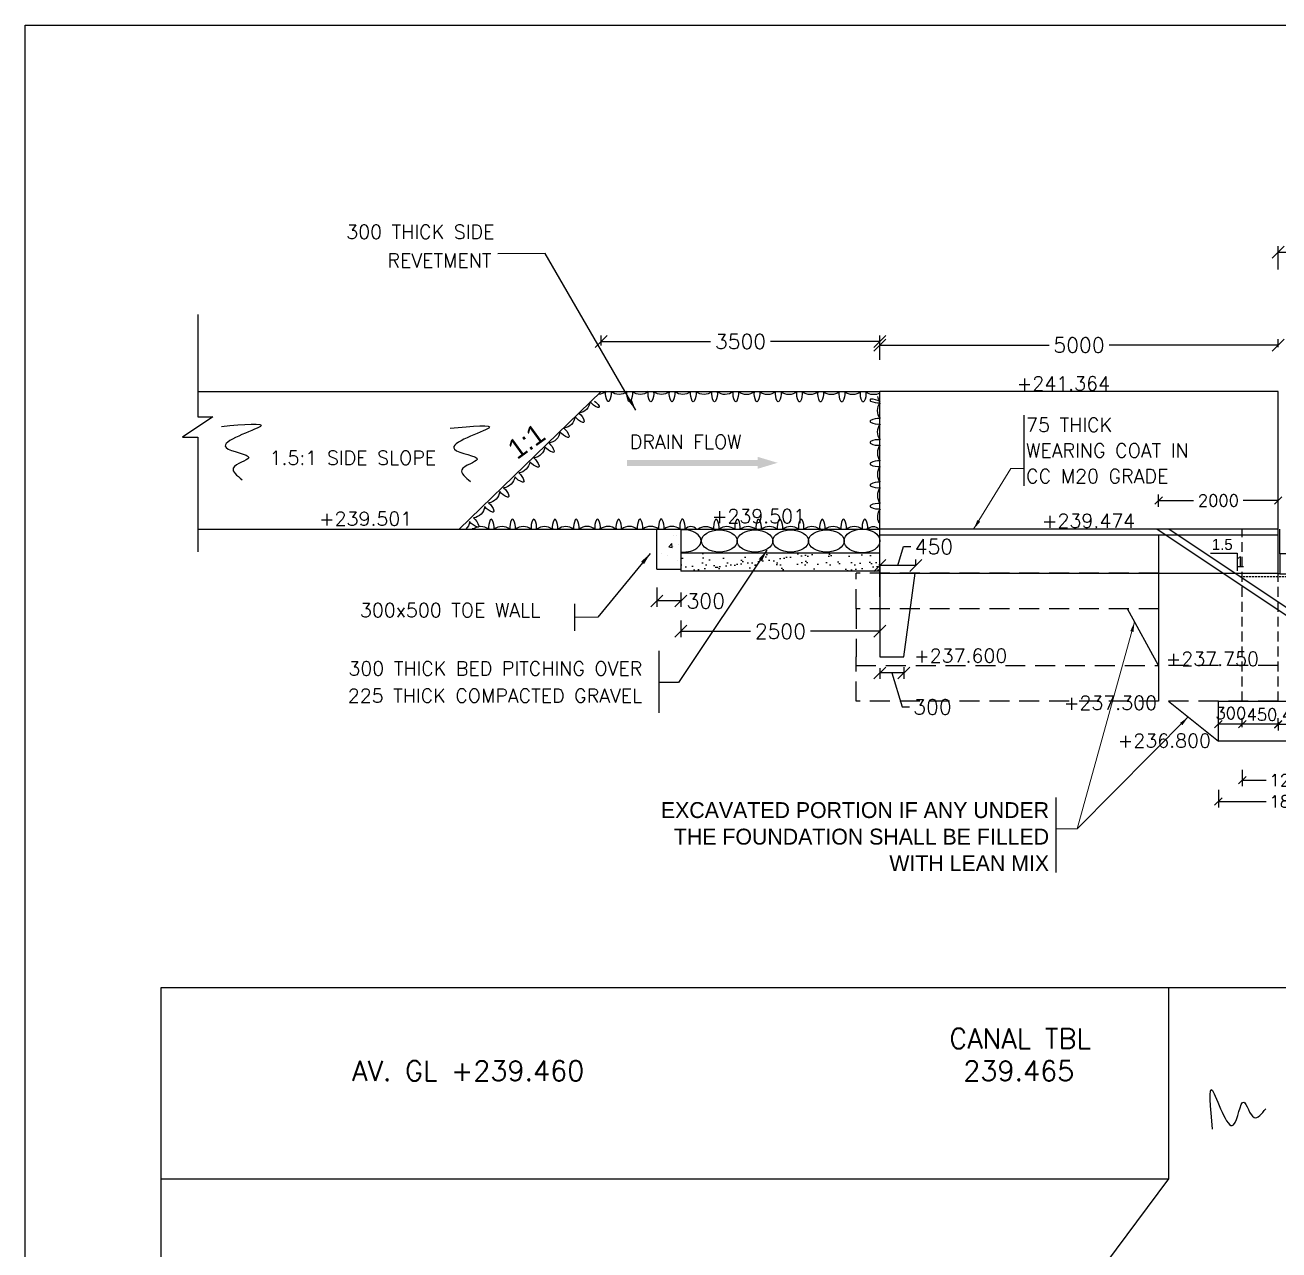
# Model space of a CAD drawing. Header units: inches. Extents: x 103704 to 206073, y -77340 to 89240.
# Drawn here: x 141256 to 157000, y -50198 to -34818 of the extents above; entities that cross this region are included whole.
import ezdxf
from ezdxf.enums import TextEntityAlignment as Align

# ---------------------------------------------------------------- set-up
doc = ezdxf.new("R2010")
doc.units = ezdxf.units.IN
doc.header["$LTSCALE"] = 100
doc.header["$MEASUREMENT"] = 0
doc.header["$PDMODE"] = 3
doc.linetypes.add('DASHED2', pattern=[0.375, 0.25, -0.125])
for name, color, linetype in [('Dim', 7, 'Continuous'), ('dimensions', 7, 'Continuous'), ('HATCH', 8, 'Continuous'), ('HIDDEN LIGHT', 31, 'DASHED2'), ('Text', 7, 'Continuous')]:
    doc.layers.add(name, color=color, linetype=linetype)
doc.styles.add('ROMANS', font='romans')
doc.styles.get("Standard").update_dxf_attribs({"font": ''})
doc.styles.get('Standard').set_extended_font_data('Univers Extended')
doc.dimstyles.new('Raj-75', dxfattribs={"dimscale": 75, "dimtxt": 2, "dimasz": 1.25, "dimexe": 1, "dimexo": 0.625, "dimtad": 0, "dimtxsty": 'ROMANS', "dimblk": 'OBLIQUE', "dimcen": 1.25, "dimclrd": 256, "dimclre": 256, "dimclrt": 256, "dimadec": 0, "dimazin": 0, "dimtfac": 1, "dimtmove": 1, "dimatfit": 3, "dimfxl": 1, "dimlwd": -1, "dimlwe": -1, "dimarcsym": 0})
doc.dimstyles.new('SUR', dxfattribs={"dimscale": 50, "dimtxt": 2.5, "dimasz": 2.5, "dimexe": 1.5, "dimexo": 1.5, "dimtad": 1, "dimzin": 12, "dimtxsty": 'ROMANS', "dimcen": 2.5, "dimadec": 0, "dimazin": 0, "dimtfac": 1, "dimtmove": 0, "dimatfit": 3, "dimfxl": 1, "dimlwd": 15, "dimlwe": 15, "dimarcsym": 0})

# ---------------------------------------------------------------- blocks, each defined once
blk = doc.blocks.new('_Oblique')
at = {"color": 0, "linetype": 'ByBlock', "lineweight": -2}
blk.add_line((-0.5, -0.5), (0.5, 0.5), dxfattribs=at)
blk = doc.blocks.new('*D130')
at = {"layer": 'Defpoints', "color": 0, "ltscale": 5, "transparency": 16777216}
for p in [(300, -2179), (300, -2262), (600, -2262)]:
    blk.add_point(p, dxfattribs=at)
at = {"layer": 'Dim', "ltscale": 5, "transparency": 16777216}
for p, q in [((300, -2216), (300, -2104)), ((600, -2179), (300, -2179)), ((600, -2216), (600, -2104)), ((729, -2179), (600, -2179))]:
    blk.add_line(p, q, dxfattribs=at)
at = {"layer": 'Dim', "ltscale": 5, "transparency": 16777216, "xscale": 93.75, "yscale": 93.75, "zscale": 93.75, "rotation": 180}
blk.add_blockref('_Oblique', (300, -2179), dxfattribs=at)
at = {"layer": 'Dim', "ltscale": 5, "transparency": 16777216, "xscale": 93.75, "yscale": 93.75, "zscale": 93.75}
blk.add_blockref('_Oblique', (600, -2179), dxfattribs=at)
at = {"layer": 'Dim', "ltscale": 5, "transparency": 16777216, "insert": (968, -2179), "char_height": 150, "attachment_point": 5, "style": 'ROMANS'}
blk.add_mtext('300', dxfattribs=at)
blk = doc.blocks.new('*D131')
at = {"layer": 'Defpoints', "color": 0, "ltscale": 5, "transparency": 16777216}
for p in [(300, -2193), (0, -2256), (0, -2268)]:
    blk.add_point(p, dxfattribs=at)
at = {"layer": 'Dim', "ltscale": 5, "transparency": 16777216}
for p, q in [((300, -2268), (0, -2268)), ((0, -2303), (0, -2343)), ((300, -2240), (300, -2343))]:
    blk.add_line(p, q, dxfattribs=at)
at = {"layer": 'Dim', "ltscale": 5, "transparency": 16777216, "xscale": 93.75, "yscale": 93.75, "zscale": 93.75, "rotation": 180}
blk.add_blockref('_Oblique', (0, -2268), dxfattribs=at)
at = {"layer": 'Dim', "ltscale": 5, "transparency": 16777216, "xscale": 93.75, "yscale": 93.75, "zscale": 93.75}
blk.add_blockref('_Oblique', (300, -2268), dxfattribs=at)
at = {"layer": 'Dim', "ltscale": 5, "transparency": 16777216, "insert": (85, -2158), "char_height": 150, "attachment_point": 5, "style": 'ROMANS'}
blk.add_mtext('300', dxfattribs=at)
blk = doc.blocks.new('*D132')
at = {"layer": 'Defpoints', "color": 0, "ltscale": 5, "transparency": 16777216}
for p in [(-450, -1767), (-450, -1841), (0, -1766)]:
    blk.add_point(p, dxfattribs=at)
at = {"layer": 'Dim', "ltscale": 5, "transparency": 16777216}
for p, q in [((-450, -1814), (-450, -1916)), ((0, -1841), (-450, -1841)), ((0, -1812), (0, -1916))]:
    blk.add_line(p, q, dxfattribs=at)
at = {"layer": 'Dim', "ltscale": 5, "transparency": 16777216, "xscale": 93.75, "yscale": 93.75, "zscale": 93.75, "rotation": 180}
blk.add_blockref('_Oblique', (-450, -1841), dxfattribs=at)
at = {"layer": 'Dim', "ltscale": 5, "transparency": 16777216, "xscale": 93.75, "yscale": 93.75, "zscale": 93.75}
blk.add_blockref('_Oblique', (0, -1841), dxfattribs=at)
at = {"layer": 'Dim', "ltscale": 5, "transparency": 16777216, "insert": (-212, -1721), "char_height": 150, "attachment_point": 5, "style": 'ROMANS'}
blk.add_mtext('450', dxfattribs=at)
blk = doc.blocks.new('*D133')
at = {"layer": 'Defpoints', "color": 0, "ltscale": 5, "transparency": 16777216}
for p in [(-900, -1837), (-900, -1899), (-450, -1899)]:
    blk.add_point(p, dxfattribs=at)
at = {"layer": 'Dim', "ltscale": 5, "transparency": 16777216}
for p, q in [((-900, -1837), (-994, -1837)), ((-900, -1852), (-900, -1762)), ((-450, -1837), (-900, -1837)), ((-450, -1852), (-450, -1762)), ((-450, -1837), (-356, -1837))]:
    blk.add_line(p, q, dxfattribs=at)
at = {"layer": 'Dim', "ltscale": 5, "transparency": 16777216, "xscale": 93.75, "yscale": 93.75, "zscale": 93.75}
blk.add_blockref('_Oblique', (-900, -1837), dxfattribs=at)
at = {"layer": 'Dim', "ltscale": 5, "transparency": 16777216, "xscale": 93.75, "yscale": 93.75, "zscale": 93.75, "rotation": 180}
blk.add_blockref('_Oblique', (-450, -1837), dxfattribs=at)
at = {"layer": 'Dim', "ltscale": 5, "transparency": 16777216, "insert": (-653, -1717), "char_height": 150, "attachment_point": 5, "style": 'ROMANS'}
blk.add_mtext('450', dxfattribs=at)
blk = doc.blocks.new('*D134')
at = {"layer": 'Defpoints', "color": 0, "ltscale": 5, "transparency": 16777216}
for p in [(-1200, -1837), (-1200, -1920), (-900, -1920)]:
    blk.add_point(p, dxfattribs=at)
at = {"layer": 'Dim', "ltscale": 5, "transparency": 16777216}
for p, q in [((-1200, -1873), (-1200, -1762)), ((-900, -1837), (-1200, -1837)), ((-900, -1873), (-900, -1762))]:
    blk.add_line(p, q, dxfattribs=at)
at = {"layer": 'Dim', "ltscale": 5, "transparency": 16777216, "xscale": 93.75, "yscale": 93.75, "zscale": 93.75, "rotation": 180}
blk.add_blockref('_Oblique', (-1200, -1837), dxfattribs=at)
at = {"layer": 'Dim', "ltscale": 5, "transparency": 16777216, "xscale": 93.75, "yscale": 93.75, "zscale": 93.75}
blk.add_blockref('_Oblique', (-900, -1837), dxfattribs=at)
at = {"layer": 'Dim', "ltscale": 5, "transparency": 16777216, "insert": (-1043, -1700), "char_height": 150, "attachment_point": 5, "style": 'ROMANS'}
blk.add_mtext('300', dxfattribs=at)
blk = doc.blocks.new('*D135')
at = {"layer": 'Defpoints', "color": 0, "ltscale": 5, "transparency": 16777216}
for p in [(-1200, -2617), (600, -2617), (-1200, -2809)]:
    blk.add_point(p, dxfattribs=at)
at = {"layer": 'Dim', "ltscale": 5, "transparency": 16777216}
for p, q in [((-1200, -2663), (-1200, -2884)), ((600, -2663), (600, -2884)), ((-1200, -2809), (-600, -2809)), ((600, -2809), (0, -2809))]:
    blk.add_line(p, q, dxfattribs=at)
at = {"layer": 'Dim', "ltscale": 5, "transparency": 16777216, "xscale": 93.75, "yscale": 93.75, "zscale": 93.75, "rotation": 180}
blk.add_blockref('_Oblique', (-1200, -2809), dxfattribs=at)
at = {"layer": 'Dim', "ltscale": 5, "transparency": 16777216, "xscale": 93.75, "yscale": 93.75, "zscale": 93.75}
blk.add_blockref('_Oblique', (600, -2809), dxfattribs=at)
at = {"layer": 'Dim', "ltscale": 5, "transparency": 16777216, "insert": (-300, -2809), "char_height": 150, "attachment_point": 5, "style": 'ROMANS'}
blk.add_mtext('1800', dxfattribs=at)
blk = doc.blocks.new('*D136')
at = {"layer": 'Defpoints', "color": 0, "ltscale": 5, "transparency": 16777216}
for p in [(-900, -2362), (300, -2362), (-900, -2541)]:
    blk.add_point(p, dxfattribs=at)
at = {"layer": 'Dim', "ltscale": 5, "transparency": 16777216}
for p, q in [((-900, -2409), (-900, -2616)), ((300, -2409), (300, -2616)), ((-900, -2541), (-600, -2541)), ((300, -2541), (0, -2541))]:
    blk.add_line(p, q, dxfattribs=at)
at = {"layer": 'Dim', "ltscale": 5, "transparency": 16777216, "xscale": 93.75, "yscale": 93.75, "zscale": 93.75, "rotation": 180}
blk.add_blockref('_Oblique', (-900, -2541), dxfattribs=at)
at = {"layer": 'Dim', "ltscale": 5, "transparency": 16777216, "xscale": 93.75, "yscale": 93.75, "zscale": 93.75}
blk.add_blockref('_Oblique', (300, -2541), dxfattribs=at)
at = {"layer": 'Dim', "ltscale": 5, "transparency": 16777216, "insert": (-300, -2541), "char_height": 150, "attachment_point": 5, "style": 'ROMANS'}
blk.add_mtext('1200', dxfattribs=at)
blk = doc.blocks.new('*D8')
at = {"layer": 'Defpoints', "color": 0, "transparency": 16777216}
for p in [(156990, -38837), (156990, -38909), (151990, -39067)]:
    blk.add_point(p, dxfattribs=at)
at = {"layer": 'Dim', "transparency": 16777216}
for p, q in [((151990, -39020), (151990, -38762)), ((151990, -38837), (154113, -38837)), ((156990, -38837), (154867, -38837)), ((156990, -38862), (156990, -38762))]:
    blk.add_line(p, q, dxfattribs=at)
at = {"layer": 'Dim', "transparency": 16777216, "xscale": 150, "yscale": 150, "zscale": 150, "rotation": 180}
blk.add_blockref('_Oblique', (151990, -38837), dxfattribs=at)
at = {"layer": 'Dim', "transparency": 16777216, "xscale": 150, "yscale": 150, "zscale": 150}
blk.add_blockref('_Oblique', (156990, -38837), dxfattribs=at)
at = {"layer": 'Dim', "transparency": 16777216, "insert": (154490, -38837), "char_height": 187.5, "attachment_point": 5, "style": 'ROMANS'}
blk.add_mtext('5000', dxfattribs=at)
blk = doc.blocks.new('*D11')
at = {"layer": 'Defpoints', "color": 0, "transparency": 16777216}
for p in [(151990, -42848), (151990, -42954), (152290, -42835)]:
    blk.add_point(p, dxfattribs=at)
at = {"layer": 'Text', "transparency": 16777216}
for p, q in [((151990, -42894), (151990, -43029)), ((152290, -42954), (151990, -42954)), ((152140, -42954), (152268, -43381)), ((152290, -42882), (152290, -43029)), ((152268, -43381), (152362, -43381))]:
    blk.add_line(p, q, dxfattribs=at)
at = {"layer": 'Text', "transparency": 16777216, "xscale": 150, "yscale": 150, "zscale": 150, "rotation": 180}
blk.add_blockref('_Oblique', (151990, -42954), dxfattribs=at)
at = {"layer": 'Text', "transparency": 16777216, "xscale": 150, "yscale": 150, "zscale": 150}
blk.add_blockref('_Oblique', (152290, -42954), dxfattribs=at)
at = {"layer": 'Text', "transparency": 16777216, "insert": (152650, -43381), "char_height": 187.5, "attachment_point": 5, "style": 'ROMANS'}
blk.add_mtext('300', dxfattribs=at)
blk = doc.blocks.new('*D12')
at = {"layer": 'Defpoints', "color": 0, "transparency": 16777216}
for p in [(151990, -41606), (151990, -41654), (152440, -41654)]:
    blk.add_point(p, dxfattribs=at)
at = {"layer": 'Dim', "transparency": 16777216}
for p, q in [((152215, -41606), (152287, -41367)), ((152287, -41367), (152380, -41367)), ((151990, -41607), (151990, -41531)), ((152440, -41607), (152440, -41531)), ((152440, -41606), (151990, -41606))]:
    blk.add_line(p, q, dxfattribs=at)
at = {"layer": 'Dim', "transparency": 16777216, "xscale": 150, "yscale": 150, "zscale": 150, "rotation": 180}
blk.add_blockref('_Oblique', (151990, -41606), dxfattribs=at)
at = {"layer": 'Dim', "transparency": 16777216, "xscale": 150, "yscale": 150, "zscale": 150}
blk.add_blockref('_Oblique', (152440, -41606), dxfattribs=at)
at = {"layer": 'Dim', "transparency": 16777216, "insert": (152668, -41367), "char_height": 187.5, "attachment_point": 5, "style": 'ROMANS'}
blk.add_mtext('450', dxfattribs=at)
blk = doc.blocks.new('Water Level')
for p, q in [((595, -94), (-595, -94)), ((523, -219), (-523, -219)), ((451, -344), (-451, -344)), ((379, -469), (-379, -469)), ((307, -594), (-307, -594)), ((234, -719), (-234, -719)), ((162, -844), (-162, -844)), ((90, -969), (-90, -969)), ((41, -1094), (-36, -1094))]:
    blk.add_line(p, q)
blk.add_lwpolyline([(342, 592), (-342, 592), (0, 0)], close=True)
blk = doc.blocks.new('canal sec')
at = {"color": 30}
for p, q in [((183390, -1037), (186390, -1037)), ((183390, -1137), (186390, -1137))]:
    blk.add_line(p, q, dxfattribs=at)
at = {"layer": 'Dim'}
for p, q in [((181073, 408), (183390, -1137)), ((181223, 408), (183390, -1037)), ((188708, 408), (186390, -1137)), ((188558, 408), (186390, -1037))]:
    blk.add_line(p, q, dxfattribs=at)
blk.add_lwpolyline([(181741, 109), (182077, 109), (182077, -115)], dxfattribs=at)
at = {"layer": 'HIDDEN LIGHT', "color": 4}
blk.add_line((182115, -187), (187665, -187), dxfattribs=at)
at = {"layer": 'HATCH', "xscale": 0.3499999999985448, "yscale": 0.3499999999985448, "zscale": 0.3499999999985448}
blk.add_blockref('Water Level', (185209, -187), dxfattribs=at)
at = {"color": 30}
for s, p in [('1.5', (181759, 148)), (' 1', (182010, -70))]:
    blk.add_text(s, height=140, dxfattribs=at).set_placement(p)
at = {"layer": 'Text', "color": 4, "style": 'ROMANS'}
blk.add_text('F.S.L. +238.865', height=175, dxfattribs=at).set_placement((184398, -145))
at = {"layer": 'Text', "insert": (185882, -825), "char_height": 175, "width": 2277.28, "attachment_point": 3, "style": 'ROMANS'}
blk.add_mtext('CBL+238.015', dxfattribs=at)
blk = doc.blocks.new('*D70')
at = {"layer": 'Defpoints', "color": 0, "transparency": 16777216}
for p in [(161590, -37669), (156990, -37934), (161590, -37989)]:
    blk.add_point(p, dxfattribs=at)
at = {"layer": 'Dim', "transparency": 16777216}
for p, q in [((156990, -37887), (156990, -37594)), ((161590, -37942), (161590, -37594)), ((156990, -37669), (158913, -37669)), ((161590, -37669), (159667, -37669))]:
    blk.add_line(p, q, dxfattribs=at)
at = {"layer": 'Dim', "transparency": 16777216, "xscale": 150, "yscale": 150, "zscale": 150, "rotation": 180}
blk.add_blockref('_Oblique', (156990, -37669), dxfattribs=at)
at = {"layer": 'Dim', "transparency": 16777216, "xscale": 150, "yscale": 150, "zscale": 150}
blk.add_blockref('_Oblique', (161590, -37669), dxfattribs=at)
at = {"layer": 'Dim', "transparency": 16777216, "insert": (159290, -37669), "char_height": 187.5, "attachment_point": 5, "style": 'ROMANS'}
blk.add_mtext('4600', dxfattribs=at)
blk = doc.blocks.new('*D76')
at = {"layer": 'Defpoints', "color": 0, "transparency": 16777216}
for p in [(149190, -41832), (149490, -41898), (149190, -42050)]:
    blk.add_point(p, dxfattribs=at)
at = {"layer": 'Dim', "transparency": 16777216}
for p, q in [((149190, -41879), (149190, -42125)), ((149490, -41945), (149490, -42125)), ((149490, -42050), (149190, -42050))]:
    blk.add_line(p, q, dxfattribs=at)
at = {"layer": 'Dim', "transparency": 16777216, "xscale": 150, "yscale": 150, "zscale": 150, "rotation": 180}
blk.add_blockref('_Oblique', (149190, -42050), dxfattribs=at)
at = {"layer": 'Dim', "transparency": 16777216, "xscale": 150, "yscale": 150, "zscale": 150}
blk.add_blockref('_Oblique', (149490, -42050), dxfattribs=at)
at = {"layer": 'Dim', "transparency": 16777216, "insert": (149803, -42050), "char_height": 187.5, "attachment_point": 5, "style": 'ROMANS'}
blk.add_mtext('300', dxfattribs=at)
blk = doc.blocks.new('*D77')
at = {"layer": 'Defpoints', "color": 0, "transparency": 16777216}
for p in [(149490, -42249, 0), (151990, -42240), (151990, -42430)]:
    blk.add_point(p, dxfattribs=at)
at = {"layer": 'Dim', "transparency": 16777216}
for p, q in [((149490, -42296), (149490, -42505)), ((151990, -42287), (151990, -42505)), ((149490, -42430), (150363, -42430)), ((151990, -42430), (151117, -42430))]:
    blk.add_line(p, q, dxfattribs=at)
at = {"layer": 'Dim', "transparency": 16777216, "xscale": 150, "yscale": 150, "zscale": 150, "rotation": 180}
blk.add_blockref('_Oblique', (149490, -42430), dxfattribs=at)
at = {"layer": 'Dim', "transparency": 16777216, "xscale": 150, "yscale": 150, "zscale": 150}
blk.add_blockref('_Oblique', (151990, -42430), dxfattribs=at)
at = {"layer": 'Dim', "transparency": 16777216, "insert": (150740, -42430), "char_height": 187.5, "attachment_point": 5, "style": 'ROMANS'}
blk.add_mtext('2500', dxfattribs=at)
blk = doc.blocks.new('*D78')
at = {"layer": 'Defpoints', "color": 0, "transparency": 16777216}
for p in [(151990, -38792), (148490, -38889), (151990, -39020)]:
    blk.add_point(p, dxfattribs=at)
at = {"layer": 'Dim', "transparency": 16777216}
for p, q in [((148490, -38842), (148490, -38717)), ((151990, -38973), (151990, -38717)), ((148490, -38792), (149863, -38792)), ((151990, -38792), (150617, -38792))]:
    blk.add_line(p, q, dxfattribs=at)
at = {"layer": 'Dim', "transparency": 16777216, "xscale": 150, "yscale": 150, "zscale": 150, "rotation": 180}
blk.add_blockref('_Oblique', (148490, -38792), dxfattribs=at)
at = {"layer": 'Dim', "transparency": 16777216, "xscale": 150, "yscale": 150, "zscale": 150}
blk.add_blockref('_Oblique', (151990, -38792), dxfattribs=at)
at = {"layer": 'Dim', "transparency": 16777216, "insert": (150240, -38792), "char_height": 187.5, "attachment_point": 5, "style": 'ROMANS'}
blk.add_mtext('3500', dxfattribs=at)
blk = doc.blocks.new('*D128')
at = {"layer": 'Defpoints', "color": 0, "transparency": 16777216}
for p in [(155490, -40788), (155490, -40914), (156990, -41150)]:
    blk.add_point(p, dxfattribs=at)
at = {"layer": 'Dim', "transparency": 16777216}
for p, q in [((155490, -40867), (155490, -40713)), ((156990, -41103), (156990, -40713)), ((155490, -40788), (155929, -40788)), ((156990, -40788), (156551, -40788))]:
    blk.add_line(p, q, dxfattribs=at)
at = {"layer": 'Dim', "transparency": 16777216, "xscale": 93.75, "yscale": 93.75, "zscale": 93.75, "rotation": 180}
blk.add_blockref('_Oblique', (155490, -40788), dxfattribs=at)
at = {"layer": 'Dim', "transparency": 16777216, "xscale": 93.75, "yscale": 93.75, "zscale": 93.75}
blk.add_blockref('_Oblique', (156990, -40788), dxfattribs=at)
at = {"layer": 'Dim', "transparency": 16777216, "insert": (156240, -40788), "char_height": 150, "attachment_point": 5, "style": 'ROMANS'}
blk.add_mtext('2000', dxfattribs=at)
blk = doc.blocks.new('A$C61032902')
at = {"linetype": 'DASHED2', "ltscale": 5}
for p, q in [((-900, -1550), (-900, 610)), ((-450, -1550), (-450, 50)), ((0, -1550), (0, 50))]:
    blk.add_line(p, q, dxfattribs=at)
at = {"ltscale": 5}
for p, q in [((-430, 300), (-430, 610)), ((0, 50), (300, -1550))]:
    blk.add_line(p, q, dxfattribs=at)
blk.add_lwpolyline([(-430, 50), (-450, 50), (-450, 610), (-900, 610)], dxfattribs=at)
for points in [[(0, 300), (-430, 300), (-430, 50), (0, 50)], [(600, -2050), (-1200, -2050), (-1200, -1550), (600, -1550)]]:
    blk.add_lwpolyline(points, close=True, dxfattribs=at)
at = {"layer": 'Dim', "ltscale": 5}
for base, p1, p2, picture, middle in [((-1200, -1836.625), (-900, -1919.777), (-1200, -1919.777), '*D134', (-1042.54, -1700.15)), ((-900, -1836.508), (-450, -1898.625), (-900, -1898.625), '*D133', (-652.632, -1716.977)), ((-450, -1840.584), (0, -1765.584), (-450, -1767.173), '*D132', (-212.413, -1721.053)), ((0, -2267.822), (300, -2192.822), (0, -2255.959), '*D131', (84.993, -2157.681)), ((300, -2179.322), (600, -2262.474), (300, -2262.474), '*D130', (968.493, -2167.181))]:
    dim = blk.add_linear_dim(base=base, p1=p1, p2=p2, angle=180, dimstyle='Raj-75', dxfattribs=at)
    dim.commit()
    dim.dimension.update_dxf_attribs({"geometry": picture, "text_midpoint": middle, "dimtype": 128})
for base, p1, p2, picture, middle in [((-900, -2541.093), (300, -2362), (-900, -2362), '*D136', (-300, -2541.093)), ((-1200, -2809.138), (600, -2616.5), (-1200, -2616.5), '*D135', (-300, -2809.138))]:
    dim = blk.add_linear_dim(base=base, p1=p1, p2=p2, angle=180, dimstyle='Raj-75', dxfattribs=at)
    dim.commit()
    dim.dimension.update_dxf_attribs({"geometry": picture, "text_midpoint": middle})

msp = doc.modelspace()

# ---------------------------------------------------------------- hatches: boundary and pattern name
at = {"layer": 'Dim'}
msp.add_hatch(color=0, dxfattribs=at).paths.add_polyline_path([(150704.737, -40314.909), (150454.864, -40239.909), (150454.864, -40278.054), (148812.191, -40278.054), (148812.191, -40353.054), (150454.864, -40353.054), (150454.864, -40389.909)])
h = msp.add_hatch(dxfattribs=at)
h.set_pattern_fill('AR-SAND', color=0, scale=100, style=0)
h.paths.add_polyline_path([(151990.007, -41674.54), (151990.007, -41599.54), (151990.007, -41449.54), (149490.007, -41449.54), (149490.007, -41674.54)])

# ---------------------------------------------------------------- linework, layer by layer
at = {"color": 0, "ltscale": 5}
for p, q in [((151990.007, -41998.957), (151990.007, -39419.54)), ((156990.007, -41224.54), (156990.007, -39419.54)), ((156990.007, -41149.54), (151990.007, -41149.54)), ((156990.007, -41224.54), (151990.007, -41224.54)), ((151990.007, -41599.54), (151990.007, -42749.54)), ((152290.007, -42749.54), (152431.141, -41699.54)), ((151990.007, -42749.54), (152290.007, -42749.54))]:
    msp.add_line(p, q, dxfattribs=at)
at = {"color": 0, "linetype": 'DASHED2', "ltscale": 10}
for p, q in [((155490.007, -41699.54), (151690.007, -41699.54)), ((151690.007, -42149.54), (151690.007, -41699.54)), ((155490.007, -42149.54), (151690.007, -42149.54)), ((151690.007, -42149.54), (151690.007, -42749.54)), ((151690.007, -43309.54), (151690.007, -42749.54)), ((151690.007, -42859.54), (155490.007, -42859.54)), ((156990.007, -42859.54), (155490.007, -42859.54)), ((155490.007, -43309.54), (151690.007, -43309.54)), ((156990.007, -43309.54), (155490.007, -43309.54))]:
    msp.add_line(p, q, dxfattribs=at)
at = {"color": 0, "ltscale": 5}
for points in [[(143425.509, -38452.89), (143425.509, -39736.06), (143614.065, -39736.06), (143231.613, -39993.554), (143425.509, -39993.554), (143425.509, -41433.946)], [(142960.405, -46908.221), (142960.405, -57990.694), (143337.517, -57990.694), (142572.613, -58505.683), (142960.405, -58505.683), (142960.405, -67913.97), (143337.517, -67913.97), (142572.613, -68428.958), (142960.405, -68428.958), (142960.405, -74243.747)]]:
    msp.add_lwpolyline(points, dxfattribs=at)
at = {"color": 0, "ltscale": 5, "start_tangent": (-0.860944174, -0.508699449)}
msp.add_spline([(156164.791, -48682.145), (156164.791, -48195.08), (156431.072, -48627.006), (156559.622, -48342.118), (156688.172, -48535.106), (156835.086, -48424.827)], degree=3, dxfattribs=at)
at = {"layer": 'Dim', "color": 0}
for p, q in [((143425.509, -39419.54, -0.889), (151990.007, -39419.54)), ((146705.007, -41149.54, -0.392), (148490.007, -39419.54, -0.392)), ((143425.509, -41149.54, -0.368), (151990.007, -41149.54)), ((149190.007, -41649.54, -0.145), (149190.007, -41149.527, -0.034)), ((149391.849, -41228.521, -0.27), (149391.849, -41228.521, -0.27)), ((149431.545, -41232.75, -0.27), (149431.545, -41232.75, -0.27)), ((149490.007, -41149.527, 0.081), (149490.007, -41674.54, -0.155)), ((155490.007, -41224.54), (155490.007, -43309.54)), ((149338.004, -41369.779, 0.122), (149376.948, -41329.19, 0.122)), ((149338.004, -41369.779, 0.122), (149382.472, -41376.675, 0.122)), ((149382.553, -41376.696, 0.122), (149377.029, -41329.211, 0.122)), ((149394.593, -41366.097, 0.122), (149394.593, -41366.097, 0.122)), ((149456.821, -41345.164, -0.27), (149456.821, -41345.164, -0.27)), ((149252.319, -41452.835, -0.427), (149252.319, -41452.835, -0.427)), ((149322.912, -41484.889, -0.427), (149322.912, -41484.889, -0.427)), ((149442.745, -41538.72, -0.427), (149442.745, -41538.72, -0.427)), ((151989.968, -41449.54, -0.034), (149490.011, -41449.54, -0.27)), ((149190.007, -41649.54, -0.134), (149490.007, -41649.54, -0.122)), ((151990.007, -41674.54, -0.034), (149490.007, -41674.54, -0.155)), ((151990.007, -41699.54), (156990.007, -41699.54)), ((148157.318, -42425.977, -0.427), (148157.318, -42087.203, -0.427)), ((155490.007, -42859.54), (155096.662, -42149.54)), ((149216.982, -43452.732, -0.191), (149216.982, -42677.037, -0.191)), ((155614.5, -43309.54), (156240.007, -43809.54)), ((179705.906, -46908.221), (142960.405, -46908.221)), ((155615.007, -46908.221), (155615.007, -49306.888)), ((142960.405, -49306.888), (155615.007, -49306.888)), ((155615.007, -49306.888), (153028.007, -52766.888))]:
    msp.add_line(p, q, dxfattribs=at)
at = {"layer": 'Dim', "color": 0, "ltscale": 5}
for p, q in [((153799.679, -40602.688), (153799.679, -39715.814)), ((154199.576, -44518.85), (154199.576, -45460.198))]:
    msp.add_line(p, q, dxfattribs=at)
at = {"layer": 'Dim', "color": 0}
msp.add_lwpolyline([(141256.193, -34818.455), (206015.26, -34818.455), (206015.26, -77340.097), (141256.193, -77340.097)], close=True, dxfattribs=at)
for points, elevation in [([(149681.854, -39422.862, -0.144729543), (149658.095, -39540.563, -0.6124826), (149633.74, -39540.198, -0.144729543), (149613.509, -39421.84, -0.346456746), (149415.278, -39422.574, -0.144729543), (149391.518, -39540.275, -0.6124826), (149367.163, -39539.911, -0.144729543), (149346.933, -39421.552, -0.346456746), (149148.701, -39422.287, -0.144729543), (149124.941, -39539.988, -0.6124826), (149100.586, -39539.624, -0.144729543), (149080.356, -39421.265, -0.346456746), (148882.124, -39421.999, -0.144729543), (148858.364, -39539.7, -0.6124826), (148834.009, -39539.336, -0.144729543), (148813.779, -39420.977, -0.346456746), (148615.547, -39421.712, -0.144729543), (148591.788, -39539.413, -0.6124826), (148567.433, -39539.049, -0.144729543), (148547.202, -39420.69, -0.158584269), (148454.289, -39455.259)], -0.217), ([(151990.007, -39439.478, -0.299470636), (151814.469, -39425.161, -0.144729543), (151790.709, -39542.862, -0.6124826), (151766.354, -39542.498, -0.144729543), (151746.124, -39424.139, -0.346456746), (151547.892, -39424.874, -0.144729543), (151524.132, -39542.575, -0.6124826), (151499.777, -39542.211, -0.144729543), (151479.547, -39423.852, -0.346456746), (151281.315, -39424.586, -0.144729543), (151257.556, -39542.287, -0.6124826), (151233.201, -39541.923, -0.144729543), (151212.97, -39423.564, -0.346456746), (151014.738, -39424.299, -0.144729543), (150990.979, -39542, -0.6124826), (150966.624, -39541.636, -0.144729543), (150946.393, -39423.277, -0.346456746), (150748.162, -39424.011, -0.144729543), (150724.402, -39541.712, -0.6124826), (150700.047, -39541.348, -0.144729543), (150679.817, -39422.99, -0.346456746), (150481.585, -39423.724, -0.144729543), (150457.825, -39541.425, -0.6124826), (150433.47, -39541.061, -0.144729543), (150413.24, -39422.702, -0.346456746), (150215.008, -39423.436, -0.144729543), (150191.248, -39541.137, -0.6124826), (150166.893, -39540.773, -0.144729543), (150146.663, -39422.415, -0.346456746), (149948.431, -39423.149, -0.144729543), (149924.672, -39540.85, -0.6124826), (149900.317, -39540.486, -0.144729543), (149880.086, -39422.127, -0.346456746), (149681.854, -39422.862, -0.014770437), (149682.589, -39435.348)], -0.217), ([(151960.1, -39480.558, 0.115289877), (151990.744, -39546.72, 0.142707713), (151873.043, -39515.48, 0.6124826), (151873.407, -39539.835, 0.144729543), (151991.766, -39560.066, 0.346456746), (151991.032, -39758.297, 0.144729543), (151873.331, -39782.057, 0.6124826), (151873.695, -39806.412, 0.144729543), (151992.054, -39826.642, 0.346456746), (151991.319, -40024.874, 0.144729543), (151873.618, -40048.634, 0.6124826), (151873.982, -40072.989, 0.144729543), (151992.341, -40093.219, 0.346456746), (151991.607, -40291.451, 0.144729543), (151873.906, -40315.211, 0.6124826), (151874.27, -40339.566, 0.144729543), (151992.628, -40359.796, 0.346456746), (151991.894, -40558.028, 0.144729543), (151874.193, -40581.787, 0.6124826), (151874.557, -40606.142, 0.144729543), (151992.916, -40626.373, 0.346456746), (151992.182, -40824.604, 0.144729543), (151874.481, -40848.364, 0.6124826), (151874.845, -40872.719, 0.144729543), (151993.203, -40892.95, 0.296847522), (151976.861, -41067.014)], 0.344), ([(148404.632, -39541.898, -0.124602676), (148466.217, -39602.268, -0.6124826), (148448.704, -39619.198, -0.144729543), (148350.844, -39549.618, -0.346456746), (148210.915, -39690.033, -0.144729543), (148277.145, -39790.191, -0.6124826), (148259.632, -39807.121, -0.144729543), (148161.772, -39737.541, -0.346456746), (148021.843, -39877.956, -0.144729543), (148088.073, -39978.114, -0.6124826), (148070.56, -39995.044, -0.144729543), (147972.7, -39925.464, -0.346456746), (147832.771, -40065.879, -0.144729543), (147899.001, -40166.037, -0.6124826), (147881.488, -40182.967, -0.144729543), (147783.628, -40113.387, -0.346456746), (147643.699, -40253.802, -0.144729543), (147709.929, -40353.96, -0.6124826), (147692.416, -40370.89, -0.144729543), (147594.556, -40301.31, -0.346456746), (147454.627, -40441.725, -0.144729543), (147520.857, -40541.883, -0.6124826), (147503.344, -40558.813, -0.144729543), (147405.484, -40489.233, -0.346456746), (147265.555, -40629.648, -0.144729543), (147331.785, -40729.806, -0.6124826), (147314.272, -40746.736, -0.144729543), (147216.412, -40677.156, -0.346456746), (147076.483, -40817.571, -0.144729543), (147142.713, -40917.729, -0.6124826), (147125.2, -40934.659, -0.144729543), (147027.34, -40865.079, -0.346456746), (146887.411, -41005.494, -0.144729543), (146953.641, -41105.652, -0.6124826), (146936.128, -41122.582, -0.144729543), (146838.268, -41053.002, -0.173106535), (146790.504, -41149.54, -0.173106535)], -0.392), ([(149687.733, -41146.953, 0.430563342), (149545.368, -41146.953, 0.144729543), (149521.609, -41029.252, 0.6124826), (149497.254, -41029.616, 0.144729543), (149477.023, -41147.975, 0.346456746), (149278.792, -41147.241, 0.144729543), (149255.032, -41029.54, 0.6124826), (149230.677, -41029.904, 0.144729543), (149210.446, -41148.263, 0.346456746), (149012.215, -41147.528, 0.144729543), (148988.455, -41029.827, 0.6124826), (148964.1, -41030.191, 0.144729543), (148943.87, -41148.55, 0.346456746), (148745.638, -41147.816, 0.144729543), (148721.878, -41030.115, 0.6124826), (148697.523, -41030.479, 0.144729543), (148677.293, -41148.837, 0.346456746), (148479.061, -41148.103, 0.144729543), (148455.301, -41030.402, 0.6124826), (148430.946, -41030.766, 0.144729543), (148410.716, -41149.125, 0.346456746), (148212.484, -41148.391, 0.144729543), (148188.725, -41030.69, 0.6124826), (148164.37, -41031.054, 0.144729543), (148144.139, -41149.412, 0.346456746), (147945.908, -41148.678, 0.144729543), (147922.148, -41030.977, 0.6124826), (147897.793, -41031.341, 0.144729543), (147877.562, -41149.7, 0.346456746), (147679.331, -41148.965, 0.144729543), (147655.571, -41031.264, 0.6124826), (147631.216, -41031.628, 0.144729543), (147610.986, -41149.987, 0.346456746), (147412.754, -41149.253, 0.144729543), (147388.994, -41031.552, 0.6124826), (147364.639, -41031.916, 0.144729543), (147344.409, -41150.275, 0.346456746), (147146.177, -41149.54, 0.144729543), (147122.417, -41031.839, 0.6124826), (147098.062, -41032.203, 0.144729543), (147077.832, -41150.562, 0.346456746), (146879.6, -41149.828, 0.014770437), (146880.335, -41137.341)], -0.208), ([(151978.064, -41148.518, 0.430563342), (151835.7, -41148.518, 0.144729543), (151811.94, -41030.817, 0.6124826), (151787.585, -41031.182, 0.144729543), (151767.354, -41149.54, 0.346456746), (151569.123, -41148.806, 0.144729543), (151545.363, -41031.105, 0.6124826), (151521.008, -41031.469, 0.144729543), (151500.778, -41149.828, 0.346456746), (151302.546, -41149.093, 0.144729543), (151278.786, -41031.392, 0.6124826), (151254.431, -41031.756, 0.144729543), (151234.201, -41150.115, 0.346456746), (151035.969, -41149.381, 0.144729543), (151012.209, -41031.68, 0.6124826), (150987.854, -41032.044, 0.144729543), (150967.624, -41150.403, 0.346456746), (150769.392, -41149.668, 0.144729543), (150745.633, -41031.967, 0.6124826), (150721.278, -41032.331, 0.144729543), (150701.047, -41150.69, 0.346456746), (150502.816, -41149.956, 0.144729543), (150479.056, -41032.255, 0.6124826), (150454.701, -41032.619, 0.144729543), (150434.47, -41150.977, 0.346456746), (150236.239, -41150.243, 0.144729543), (150212.479, -41032.542, 0.6124826), (150188.124, -41032.906, 0.144729543), (150167.894, -41151.265, 0.346456746), (149969.662, -41150.531, 0.144729543), (149945.902, -41032.83, 0.6124826), (149921.547, -41033.194, 0.144729543), (149901.317, -41151.552, 0.346456746), (149703.085, -41150.818, 0.00151394), (149703.194, -41149.54, 0.00151394)], -0.01)]:
    msp.add_lwpolyline(points, format="xyb", dxfattribs=dict(at, elevation=elevation))
msp.add_ellipse((149520.278, -41296.449, -0.034), major_axis=(-224.091, 0), ratio=0.624238022, start_param=1.435298364, end_param=4.847887001, dxfattribs=at)
for centre, ratio in [((149973.162, -41296.449, -0.034), 0.624238022), ((150421.345, -41296.449, -0.034), 0.619110676), ((150869.528, -41296.041, -0.034), 0.619110676), ((151317.71, -41296.041, -0.034), 0.619110676), ((151765.893, -41296.041, -0.034), 0.66470108)]:
    msp.add_ellipse(centre, major_axis=(-224.091, 0), ratio=ratio, dxfattribs=at)
at = {"layer": 'Text', "color": 0}
msp.add_line((156990.007, -39419.54), (151990.007, -39419.54), dxfattribs=at)
at = {"layer": 'Text', "color": 0, "start_tangent": (-0.508699449, 0.860944174)}
for points in [[(143724.008, -39856.916), (144211.074, -39856.916), (143779.148, -40123.198), (144064.035, -40251.748), (143871.047, -40380.297), (143981.326, -40527.211)], [(146592.839, -39878.614), (147079.905, -39878.614), (146647.979, -40144.896), (146932.866, -40273.446), (146739.878, -40401.995), (146850.157, -40548.909)]]:
    msp.add_spline(points, degree=3, dxfattribs=at)

# ---------------------------------------------------------------- block references
at = {"layer": 'Dim', "color": 0}
msp.add_blockref('A$C61032902', (157440.007, -41759.54), dxfattribs=at)
at = {"layer": 'Text', "color": 0}
msp.add_blockref('canal sec', (-25600.169, -41557.487), dxfattribs=at)

# ---------------------------------------------------------------- texts
at = {"layer": 'Dim', "color": 0, "insert": (147549.673, -40044.164, -0.392), "char_height": 250, "attachment_point": 5, "rotation": 36.004538}
msp.add_mtext('1:1', dxfattribs=at)
at = {"layer": 'dimensions', "color": 0, "insert": (154114.034, -44575.377), "char_height": 200, "width": 5131.87514, "attachment_point": 3}
msp.add_mtext('EXCAVATED PORTION IF ANY UNDER THE FOUNDATION SHALL BE FILLED WITH LEAN MIX', dxfattribs=at)
at = {"layer": 'Text', "color": 0, "style": 'ROMANS'}
for s, p in [('300 THICK SIDE', (147149.142, -37500.487, -0.015)), ('REVETMENT', (147111.504, -37861.599, -0.015)), ('+237.600', (153589.857, -42824.178)), ('300 THICK BED PITCHING OVER', (149005.473, -42984.769, -0.191)), ('225 THICK COMPACTED GRAVEL', (149005.473, -43326.475, -0.191))]:
    msp.add_text(s, height=175, dxfattribs=at).set_placement(p, align=Align.RIGHT)
for s, height, p in [('+241.364', 175, (154293.522, -39459.556)), ('1.5:1 SIDE SLOPE', 175, (145371.973, -40393.323)), ('+239.501', 175, (145532.588, -41156.573)), ('+239.501', 175, (150465.032, -41123.977)), ('+239.474', 175, (154609.293, -41183.084)), ('AV. GL +239.460', 250, (146820.092, -48148.188)), ('239.465', 250, (153733.502, -48149.504))]:
    msp.add_text(s, height=height, dxfattribs=at).set_placement(p, align=Align.BOTTOM_CENTER)
for s, p in [('75 THICK', (153825.917, -39924.816)), ('DRAIN FLOW', (148849.061, -40138.185, 0.122)), ('WEARING COAT IN', (153825.917, -40249.176)), ('CC M20 GRADE', (153825.917, -40569.351)), ('300x500 TOE WALL', (145460.907, -42253.162, -1.177))]:
    msp.add_text(s, height=175, dxfattribs=at).set_placement(p)
for s, p in [('+237.750', (156748.999, -42775.122)), ('+237.300', (155469.88, -43330.331)), ('+236.800', (156147.064, -43803.668))]:
    msp.add_text(s, height=175, dxfattribs=at).set_placement(p, align=Align.MIDDLE_RIGHT)
msp.add_text('CANAL TBL', height=250, dxfattribs=at).set_placement((153749.878, -47544.612), align=Align.MIDDLE_CENTER)

# ---------------------------------------------------------------- dimensions: what is measured, and where the dimension line sits
at = {"layer": 'Dim', "color": 0}
for base, p1, p2, picture, middle in [((161590.007, -37669.082), (156990.007, -37934.374), (161590.007, -37988.535), '*D70', (159290.007, -37669.082)), ((151990.007, -38791.743), (148490.007, -38888.578), (151990.007, -39020.222), '*D78', (150240.007, -38791.743)), ((156990.007, -38837.186), (151990.007, -39067.097), (156990.007, -38909.112), '*D8', (154490.007, -38837.186)), ((151990.007, -42430.149, -0.015), (149490.007, -42248.742, -0.427), (151990.007, -42240.238, -0.015), '*D77', (150740.007, -42430.149, -0.015))]:
    dim = msp.add_linear_dim(base=base, p1=p1, p2=p2, dimstyle='Raj-75', override={"dimtxt": 2.5, "dimasz": 2}, dxfattribs=at)
    dim.commit()
    dim.dimension.update_dxf_attribs({"geometry": picture, "text_midpoint": middle})
for base, p1, p2, text, override, picture, middle in [((155490.007, -40788), (156990.007, -41149.54), (155490.007, -40913.5), '2000', {"dimfxl": 150}, '*D128', (156240.007, -40788)), ((151990.007, -41606.316), (152440.007, -41654.07), (151990.007, -41654.07), '450', {"dimtxt": 2.5, "dimasz": 2}, '*D12', (152427.351, -41367.253))]:
    dim = msp.add_linear_dim(base=base, p1=p1, p2=p2, text=text, dimstyle='Raj-75', override=override, dxfattribs=at)
    dim.commit()
    dim.dimension.update_dxf_attribs({"geometry": picture, "text_midpoint": middle})
dim = msp.add_linear_dim(base=(149190.007, -42049.632, -0.427), p1=(149490.007, -41898.462, -0.427), p2=(149190.007, -41831.795, -0.427), dimstyle='Raj-75', override={"dimtxt": 2.5, "dimasz": 2}, dxfattribs=at)
dim.commit()
dim.dimension.update_dxf_attribs({"geometry": '*D76', "text_midpoint": (149803.104, -42049.632, -0.427), "dimtype": 160})
at = {"layer": 'Text', "color": 0}
dim = msp.add_linear_dim(base=(151990.007, -42954.452), p1=(152290.007, -42834.75), p2=(151990.007, -42847.53), text='300', dimstyle='Raj-75', override={"dimtxt": 2.5, "dimasz": 2}, dxfattribs=at)
dim.commit()
dim.dimension.update_dxf_attribs({"geometry": '*D11', "text_midpoint": (152408.601, -43381.014)})

# ---------------------------------------------------------------- leaders
at = {"layer": 'Dim', "color": 0}
for points in [[(148924.441, -39653.211, -0.015), (147786.562, -37688.249, -0.015), (147194.196, -37690.899, -0.015)], [(149104.701, -41454.933, 1.456), (148449.943, -42254.536, 1.456), (148157.318, -42256.59, 1.456)], [(150570.805, -41413.023, 1.456), (149459.385, -43074.885, 1.456), (149217.009, -43074.885, 1.456)]]:
    msp.add_leader(points, dimstyle='Raj-75', override={"dimtxt": 2.5, "dimasz": 2}, dxfattribs=at)
at = {"layer": 'Dim', "color": 0, "ltscale": 5}
for points in [[(153166.94, -41149.54), (153634.663, -40384.934), (153799.679, -40384.934)], [(155187.009, -42312.62), (154467.299, -44912.785), (154199.576, -44912.785)], [(155860.916, -43506.514), (154467.299, -44912.785), (154210.06, -44912.785)]]:
    msp.add_leader(points, dimstyle='SUR', override={"dimgap": 0.625, "dimtad": 0}, dxfattribs=at)

doc.saveas('drawing.dxf')
